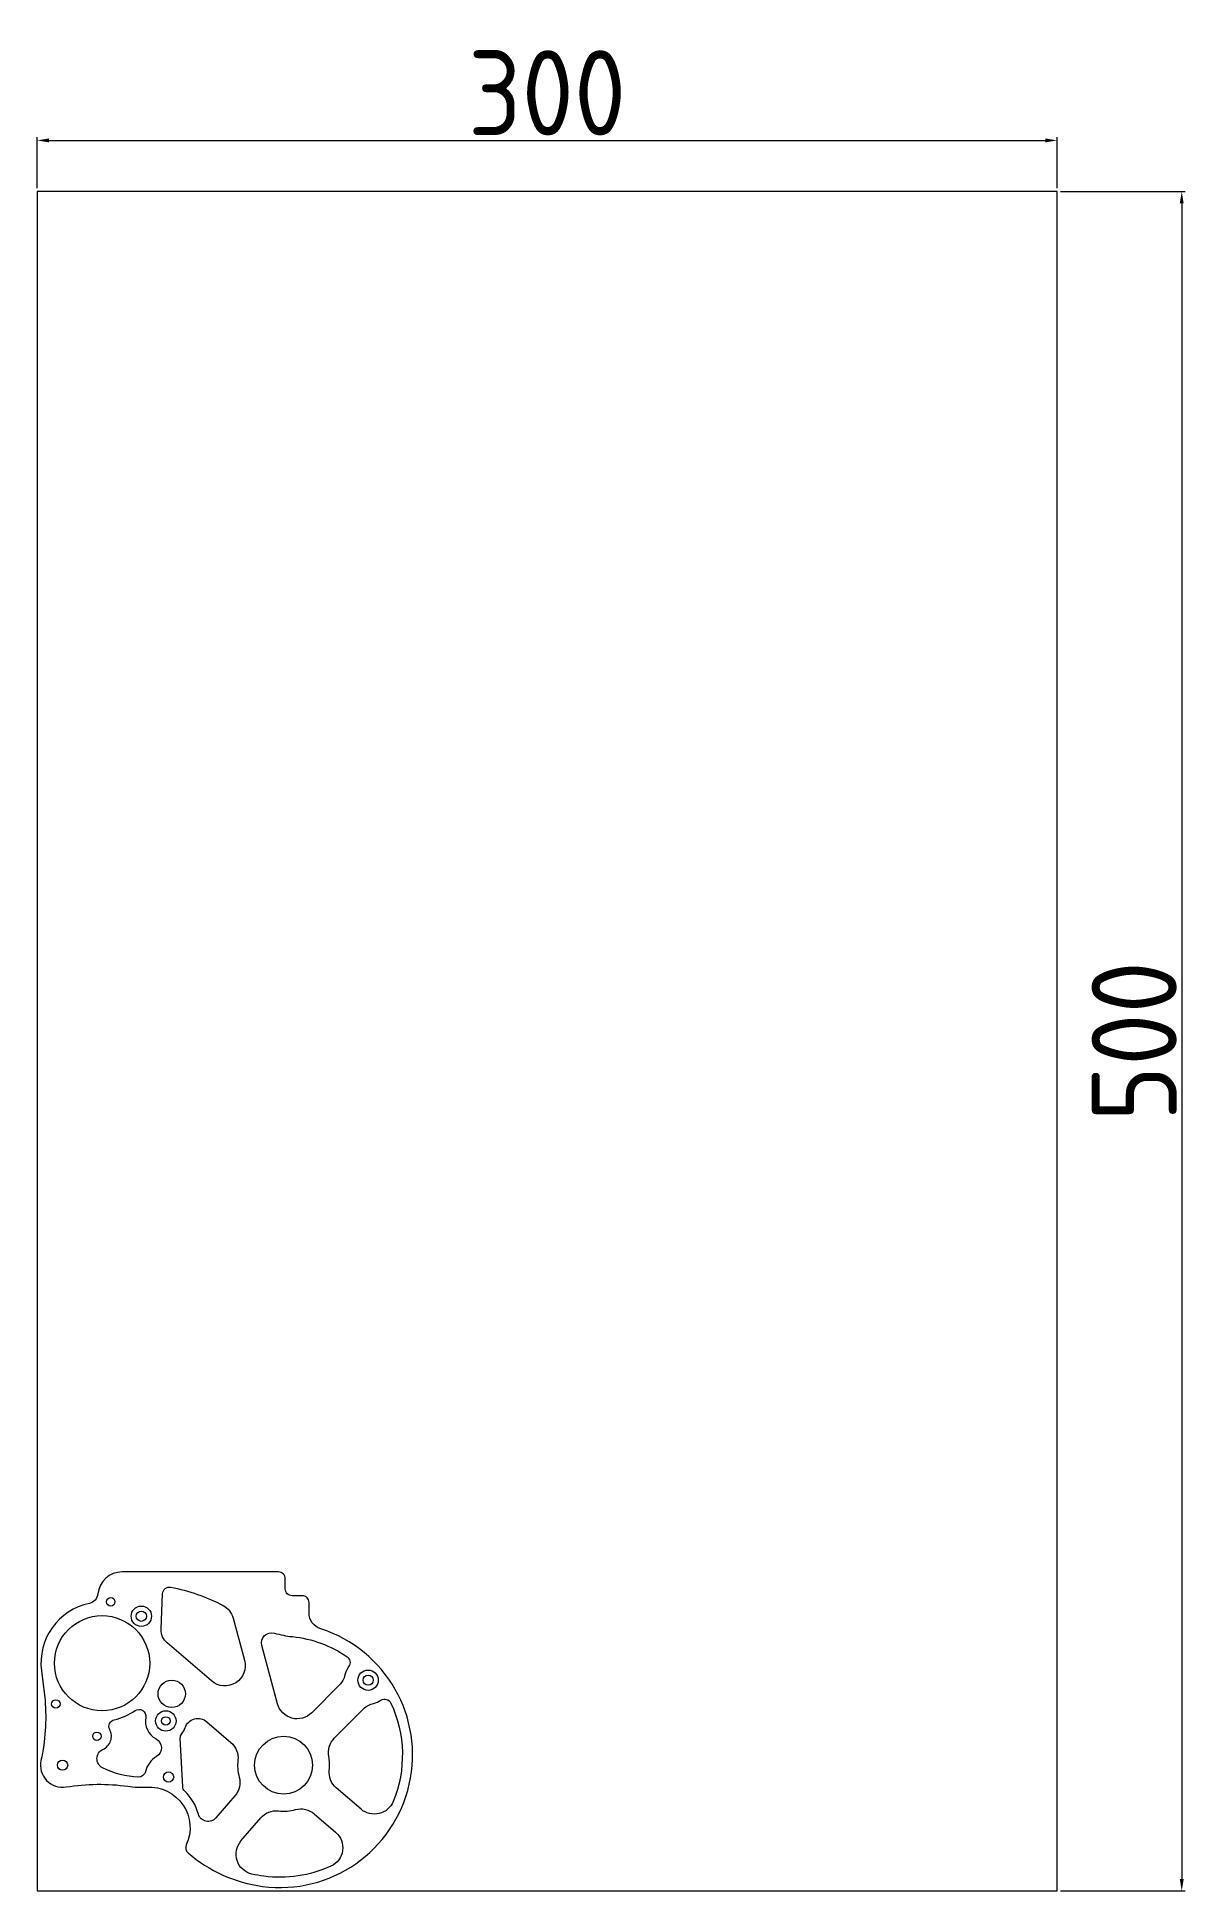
# Model space of a CAD drawing. Header units: millimetres. Extents: x 0 to 339, y 0 to 545.
import ezdxf

# ---------------------------------------------------------------- set-up
doc = ezdxf.new("R2010")
doc.units = ezdxf.units.MM
doc.styles.get("Standard").update_dxf_attribs({"font": 'ISOCP.SHX', "height": 25, "bigfont": 'EXTFONT.SHX'})
doc.dimstyles.new('AM_ISO', dxfattribs={"dimtxt": 3.5, "dimasz": 3.5, "dimexe": 1, "dimexo": 1, "dimgap": 1.5, "dimtad": 1, "dimdsep": 46, "dimtxsty": 'STANDARD', "dimcen": 0, "dimclrd": 256, "dimclre": 256, "dimclrt": 140, "dimadec": 0, "dimazin": 2, "dimtp": 0.1, "dimtm": 0.1, "dimtfac": 0.71, "dimtdec": 3, "dimtmove": 0, "dimatfit": 3, "dimfxl": 1, "dimlwd": -1, "dimlwe": -1, "dimarcsym": 0})

# ---------------------------------------------------------------- blocks, each defined once
blk = doc.blocks.new('*D8')
at = {"linetype": 'ByBlock'}
for p, q in [((0, 501), (0, 516.04)), ((3.5, 515.04), (296.5, 515.04)), ((300, 501), (300, 516.04))]:
    blk.add_line(p, q, dxfattribs=at)
for points in [[(3.5, 515.62), (3.5, 514.45), (0, 515.04)], [(296.5, 515.62), (296.5, 514.45), (300, 515.04)]]:
    blk.add_solid(points)
at = {"layer": 'Defpoints', "color": 0}
for p in [(300, 515.04), (0, 500), (300, 500)]:
    blk.add_point(p, dxfattribs=at)
at = {"color": 140, "insert": (150, 529.04), "char_height": 25, "attachment_point": 5}
blk.add_mtext('300', dxfattribs=at)
blk = doc.blocks.new('*D9')
at = {"linetype": 'ByBlock'}
for p, q in [((301, 500), (337.65, 500)), ((336.65, 496.5), (336.65, 3.5)), ((301, 0), (337.65, 0))]:
    blk.add_line(p, q, dxfattribs=at)
for points in [[(336.07, 496.5), (337.23, 496.5), (336.65, 500)], [(336.07, 3.5), (337.23, 3.5), (336.65, 0)]]:
    blk.add_solid(points)
at = {"layer": 'Defpoints', "color": 0}
for p in [(300, 500), (300, 0), (336.65, 0)]:
    blk.add_point(p, dxfattribs=at)
at = {"color": 140, "insert": (322.65, 250), "char_height": 25, "attachment_point": 5, "rotation": 90}
blk.add_mtext('500', dxfattribs=at)

msp = doc.modelspace()

# ---------------------------------------------------------------- linework, layer by layer
at = {"color": 5}
for p, q in [((300, 500), (0, 500)), ((0, 500), (0, 0)), ((300, 0), (300, 500)), ((0, 0), (300, 0))]:
    msp.add_line(p, q, dxfattribs=at)
for points in [[(8.554, 30.586, -0.0760918), (26.709, 30.784, 0.0492567), (32.314, 30.546, -0.5657728), (43.878, 13.532, 0.3345953), (44.387, 11.179, 0.146046), (66.303, 1.339, 0.9133152), (83.445, 77.104, -0.325223), (79.985, 81.861), (79.985, 84.861, 0.4142136), (77.985, 86.861), (74.985, 86.861, -0.4142136), (72.985, 88.861), (72.985, 91.861, 0.4142136), (70.985, 93.861), (24.985, 93.861, 0.3867225), (17.864, 87.385, -0.3278994), (15.388, 84.61, 0.3892909), (1.252, 64.795), (2.328, 56.072, -0.0742658), (1.149, 38.386, 0.5296737)], [(54.683, 83.995, -0.2077267), (57.667, 80.262), (61.02, 67.891, -0.7386486), (51.321, 61.769), (38.253, 72.986, -0.228881), (36.513, 76.972), (36.918, 87.472, -0.457393), (39.282, 89.361, -0.075941)], [(90.527, 63.531, -0.1414497), (88.927, 60.612), (80.76, 52.398, -0.5773503), (70.714, 55.059), (66.073, 72.182, -0.585688), (69.809, 75.846, 0.0448841), (75.083, 74.809, -0.1243366), (91.175, 68.901, -0.4211344), (91.672, 66.083, 0.1009297)], [(98.927, 55.178, 0.0864114), (101.141, 56.11, -0.4536495), (104.032, 55.276, -0.2100722), (104.731, 26.313, -0.5111518), (95.274, 24.041), (87.997, 30.287, -0.2479849), (85.942, 35.504, 0.0753033), (85.782, 39.551, -0.2479849), (87.42, 44.914), (96.018, 53.562, -0.1414497)], [(19.359, 41.631, 0.4321099), (21.355, 47.49, -0.497246), (22.7, 50.382, 0.0994712), (28.841, 53.056, -0.6687466), (31.954, 51.062, 0.3228527), (34.985, 44.733, -0.580275), (35.087, 39.525, 0.2048043), (31.854, 35.071, -0.359813), (29.834, 33.517, -0.1081359), (19.254, 36.219, -0.6302113)], [(59.058, 38.496, 0.0937364), (59.44, 33.484, -0.2479849), (58.199, 28.016), (52.59, 21.481, -0.5988415), (47.425, 22.623, 0.1323795), (43.43, 29.33, -0.1899229), (42.826, 30.666), (42.117, 44.914, -0.1826758), (42.551, 46.26, 0.0858397), (43.534, 48.053, -0.5300568), (49.923, 49.79), (57.003, 43.713, -0.2479849)], [(76.016, 23.94, -0.2479849), (81.484, 22.699), (87.812, 17.267, -0.5474696), (86.398, 7.257, -0.1410826), (66.698, 4.313, -0.0229666), (63.173, 4.947, -0.5647257), (59.952, 14.705), (65.787, 21.503, -0.2479849), (71.004, 23.558, 0.0937364)]]:
    msp.add_lwpolyline(points, format="xyb", close=True)
for centre, radius in [((21.652, 85.073), 1.25), ((30.657, 80.813), 3), ((30.657, 80.813), 1.5), ((19.116, 67), 14), ((39.591, 58), 4.025), ((97.357, 62), 3), ((97.357, 62), 1.5), ((5.5, 55), 1.25), ((37.859, 50), 3), ((37.859, 50), 1.25), ((17.6, 45.5), 1.25), ((72.5, 37), 8.525), ((7.5, 37), 1.5), ((38.679, 33.517), 1.5)]:
    msp.add_circle(centre, radius)

# ---------------------------------------------------------------- dimensions: what is measured, and where the dimension line sits
dim = msp.add_linear_dim(base=(300, 515.038), p1=(0, 500), p2=(300, 500), dimstyle='AM_ISO')
dim.commit()
dim.dimension.update_dxf_attribs({"geometry": '*D8', "text_midpoint": (150, 529.038)})
dim = msp.add_linear_dim(base=(336.65, 0), p1=(300, 500), p2=(300, 0), angle=90, dimstyle='AM_ISO')
dim.commit()
dim.dimension.update_dxf_attribs({"geometry": '*D9', "text_midpoint": (322.65, 250)})

doc.saveas('drawing.dxf')
